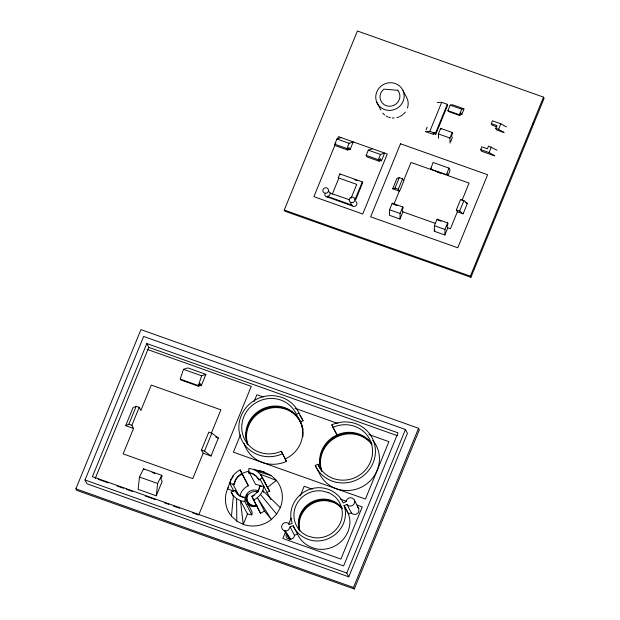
<?xml version="1.0" encoding="UTF-8"?>
<svg xmlns="http://www.w3.org/2000/svg" width="620" height="620" viewBox="0 0 620 620"><rect width="100%" height="100%" fill="white"/><g stroke="black" fill="none" stroke-linecap="round" stroke-linejoin="round"><path stroke-width="0.93" d="M389.554 209.746L389.422 215.287L399.985 219.038L402.915 211.862L402.109 210.343L403.178 207.731L402.775 206.972L392.22 203.221L389.554 209.746L400.109 213.497L399.985 219.038M447.787 227.811L444.858 234.988L434.302 231.237L434.426 225.696L437.092 219.17L447.656 222.921L448.051 223.681L446.989 226.292L447.787 227.811L450.43 228.749L457.358 211.792L456.359 209.893L460.621 199.454L463.923 200.632L467.395 203.406L463.132 213.846L457.358 211.792M444.858 234.988L444.989 229.447L447.656 222.921M270.886 499.689L260.191 479.462L258.865 480.058A12.927 12.33 -27.8 0 0 248.643 472.952L248.969 468.387C258.765 470.51 269.568 472.215 276.334 480.392A28.753 27.435 -27.8 0 1 280.302 507.679L276.644 514.112L271.436 519.467A28.753 27.435 -27.8 0 1 243.242 524.388L236.778 521.071L231.469 516.204L233.407 495.744L231.144 492.086L235.104 490.304A12.927 12.33 -27.8 0 0 245.326 497.411L245.357 499.185L252.169 512.112L251.821 514.902L247.496 513.972L240.483 500.666L236.592 498.674L233.407 495.744M139.461 477.028L138.12 489.358L156.279 495.814L162.145 481.453L160.898 479.082L162.122 476.09L161.704 475.3L143.546 468.844L139.461 477.028L157.619 483.484L156.279 495.814M251.821 514.902L244.807 501.588L245.326 497.411M248.643 472.952L248.822 471.557M233.856 491.087L229.912 483.6C230.772 477.64 234.779 472.479 240.203 469.921L248.341 485.755A14.376 13.717 -27.8 0 0 239.917 496.248M232.453 478.113L233.228 475.486M201.267 385.725L200.012 383.354L198.795 386.345L180.629 379.889L180.219 379.099L183.466 369.334L187.751 367.9L205.91 374.356L201.267 385.725L198.54 384.757M198.795 386.345L198.377 385.555L201.624 375.79L205.91 374.356M231.028 479.353L227.509 488.917A28.753 27.435 -27.8 0 0 231.469 516.204M350.067 149.73L348.874 147.467L347.804 150.071L347.006 148.552L349.076 143.313L353.214 141.895L350.067 149.73L348.324 149.11M75.888 488.816L140.942 329.615L418.554 428.288L419.353 429.807L354.307 589L76.694 490.335L75.888 488.816L353.501 587.481L354.307 589M85.002 479.996L143.654 336.459L405.433 429.497L407.433 433.295L348.781 576.84L87.009 483.802L85.002 479.996L346.774 573.035L348.781 576.84M146.8 343.55L92.411 476.656L343.627 565.944L398.017 432.838L146.8 343.55L148.808 347.355L397.296 435.666M95.147 478.671L148.808 347.355M203.159 453.204L211.025 456.002L218.356 438.053L211.846 433.163L208.824 432.094L201.485 450.043L203.159 453.204L192.766 478.632L123.148 453.887L133.54 428.459L125.674 425.661L133.006 407.712L136.183 406.271L139.206 407.348L140.88 410.51L151.264 385.082L220.883 409.828L211.203 433.496M125.674 425.661L128.844 424.219L136.183 406.271M133.54 428.459L131.874 425.297L139.206 407.348M284.255 210.025L357.407 31L543.507 97.139L544.112 98.285L470.952 277.31L284.851 211.172L284.255 210.025L470.355 276.171L470.952 277.31M211.025 456.002L204.515 451.112L211.846 433.163M347.804 150.071L335.598 145.731L334.792 144.212L336.931 138.996L341.062 137.578M335.862 142.91L313.898 196.664L362.731 214.016L387.26 154L338.427 136.64L337.327 139.329M332.258 194.238L338.652 178.583L338.249 177.824L339.853 173.91L362.289 181.885L362.692 182.644L355.516 200.213M240.513 434.76L233.399 452.166L365.436 499.092L388.903 441.649L368.931 434.55M254.029 401.69L256.874 394.723L263.229 396.986M351.044 198.307L356.733 184.388L338.249 177.824M355.113 199.454L362.289 181.885M381.424 160.882L380.215 158.604L379.153 161.216L378.347 159.689L380.486 154.473L384.617 153.062L381.424 160.882L378.804 159.952M247.496 513.972L243.242 524.388L240.483 500.666L244.807 501.588M393.816 204.538L399.288 191.154L392.685 188.805L396.947 178.374L399.249 177.645L402.55 178.816L403.55 180.715L411.014 162.456L446.431 174.995L446.966 173.685L447.966 175.592L469.084 183.094L461.978 200.485M392.685 188.805L394.987 188.077L399.249 177.645M399.288 191.154L398.28 189.255L402.55 178.816M399.869 190.588L403.899 180.738M426.087 129.789L427.164 127.154M425.367 131.556L429.823 131.363L441.688 102.316L447.291 104.307L447.718 105.113L435.844 134.16L433.047 133.168L433.768 134.54L434.488 132.781M400.109 213.497L402.775 206.972M435.844 134.16L435.418 133.354L447.291 104.307M438.526 138.237L438.41 133.92L440.673 128.387L452.189 132.478L452.608 133.285L451.484 136.051L452.329 137.663L450.717 141.616M450.174 105.129L461.691 109.221L464.093 108.88L461.83 114.413L460.986 112.801L459.854 115.568L448.338 111.468L447.911 110.662L450.174 105.129L452.577 104.788L463.21 108.562M431.125 168.059L430.598 169.361L433.062 162.463L448.896 168.09L450.097 170.368L447.966 175.592M285.006 533.154L282.836 538.462L340.915 559.101L362.235 506.92L357.043 505.052M288.618 524.311L291.152 518.119M300.188 496.008L304.164 486.282L312.364 489.196M450.074 143.197L449.926 138.012L452.189 132.478M459.854 115.568L459.428 114.762L461.691 109.221M446.431 174.995L448.896 168.09M434.302 231.237L434.953 229.64M494.636 155.868L481.515 151.202L480.663 149.591L481.794 146.824L487.397 148.816L488.521 146.049L496.969 150.195M496.946 126.891L492.148 125.186L491.296 123.574L492.427 120.807L500.828 123.791L506.47 126.945M463.132 213.846L459.653 211.063L463.923 200.632M503.332 132.331L496.612 129.944L495.768 128.332L496.899 125.566L491.296 123.574M494.706 155.728L489.064 152.574L491.327 147.041M504.207 132.478L498.565 129.324L500.828 123.791M346.774 573.035L405.433 429.497M470.355 276.171L543.507 97.139M353.501 587.481L418.554 428.288M379.153 161.216L366.947 156.875L366.141 155.357L368.311 150.149L372.45 148.73M157.619 483.484L161.704 475.3M228.424 487.312L227.509 488.917L233.655 491.102M264.438 511.019L257.424 497.713L271.436 519.467L264.438 511.019L260.594 513.368L253.572 500.061C258.997 497.504 262.996 492.342 263.864 486.375L259.594 486.026A12.927 12.33 -27.8 0 1 251.891 496.264L253.774 500.441M267.003 492.389L269.646 491.203L267.383 487.545L276.334 480.392L260.369 474.23L257.184 471.308L253.293 469.317M254.246 495.326L252.084 496.636L251.891 496.264M296.391 414.354L299.034 413.168L303.048 420.771L300.406 421.964L296.391 414.354A28.753 27.435 -27.8 0 0 259.059 401.086A28.753 27.435 -27.8 0 0 243.986 437.983A28.753 27.435 -27.8 0 0 281.317 451.252L286.448 461.389A31.651 30.202 -27.8 0 1 244.125 443.494M248.442 472.572A12.927 12.33 -27.8 0 1 258.664 479.679L262.632 477.888L269.646 491.203M315.255 465.45L317.897 464.256A28.753 27.435 -27.8 0 0 355.229 477.524A28.753 27.435 -27.8 0 0 370.303 440.626A28.753 27.435 -27.8 0 0 332.971 427.358L331.847 424.824A31.651 30.202 -27.8 0 1 372.946 439.433A31.651 30.202 -27.8 0 1 356.353 480.05A31.651 30.202 -27.8 0 1 315.255 465.45L319.261 473.052A31.651 30.202 -27.8 0 0 364.017 485.724A31.651 30.202 -27.8 0 0 372.806 440.332M290.075 526.892L293.128 525.752C296.654 533.998 304.823 539.439 313.557 540.756A27.636 26.373 -27.8 0 0 345.371 510.795L344.115 505.509L347.045 504.587A4.309 4.115 -27.8 0 0 349.889 506.044L351.005 505.99A4.309 4.115 -27.8 0 0 354.369 503.308L354.648 502.246A4.309 4.115 -27.8 0 0 353.78 499.209L352.013 497.984A4.309 4.115 -27.8 0 0 346.177 501.549L343.147 502.936C338.667 492.404 326.724 486.483 315.557 487.909A27.636 26.373 -27.8 0 0 290.881 517.855L292.19 523.373L289.431 524.435L288.409 523.342A4.309 4.115 -27.8 0 0 281.883 525.349C280.798 527.798 282.689 530.736 285.316 530.898A4.309 4.115 -27.8 0 0 288.471 529.929L290.075 526.892L294.485 535.254C294.384 540.656 285.239 540.361 286.014 534.773M294.485 535.254L297.538 534.115C301.064 542.368 309.233 547.809 317.967 549.126A27.636 26.373 -27.8 0 0 349.788 519.165L348.533 513.871L344.115 505.509M348.533 513.871L351.455 512.949A4.309 4.115 -27.8 0 0 354.307 514.406L355.415 514.36A4.309 4.115 -27.8 0 0 358.786 511.671L358.755 508.493L354.346 500.123M355.803 201.422A2.875 2.744 -27.8 0 1 356.361 205.282A2.875 2.744 -27.8 0 1 352.377 205.979L327.608 197.067L327.205 196.308L327.685 196.284A2.875 2.744 -27.8 0 0 330.111 193.068L349.455 199.733M327.608 197.067L327.344 197.083A2.875 2.744 -27.8 0 1 324.865 194.083M437.239 102.501L441.688 102.316M229.912 483.6L234.383 484.329A12.927 12.33 -27.8 0 1 242.087 474.091L240.203 469.921M234.383 484.329L232.957 484.212L238.499 494.721M257.184 471.308L271.033 475.525M460.063 113.778L461.83 114.413M447.911 110.662L459.428 114.762M495.768 128.332L498.565 129.324M438.41 133.92L449.926 138.012M429.823 131.363L435.418 133.354M480.663 149.591L489.064 152.574M426.211 131.851L432.93 134.238M430.396 168.981L446.229 174.615M437.526 172.19L440.246 173.15M336.931 138.996L349.076 143.313M368.311 150.149L380.486 154.473M334.792 144.212L347.006 148.552M366.141 155.357L378.347 159.689M465.752 202.825L467.395 203.406M394.987 188.077L398.28 189.255M456.359 209.893L459.653 211.063M354.609 179.777L357.306 180.73M394.382 204.608L397.017 205.546M438.371 220.247L441.014 221.185M402.915 211.862L435.426 223.417M434.426 225.696L444.989 229.447M327.205 196.308L351.788 205.042L352.183 205.801M147.142 349.362L251.263 386.369L198.702 514.995L192.363 512.748M295.058 408.301L337.947 423.538M183.466 369.334L201.624 375.79M180.219 379.099L198.377 385.555M215.737 437.115L218.356 438.053M340.636 499.224L346.107 501.169M128.844 424.219L131.874 425.297M201.485 450.043L204.515 451.112M152.133 472.541L154.853 473.51M98.2 479.283L108.159 482.817M117.211 486.041L123.55 488.289M126.271 489.257L132.602 491.505M145.282 496.015L155.24 499.55M164.292 502.774L168.826 504.378M173.352 505.99L179.684 508.245M351.788 205.042L351.439 204.732A2.875 2.744 -27.8 0 1 350.858 202.709M357.391 506.85L358.755 508.493M280.302 507.679L262.748 490.629L263.624 492.288M260.547 494.489L276.644 514.112M286.525 533.177L290.842 539.214M262.632 477.888L260.369 474.23L267.383 487.545M532.843 123.233L533.448 124.372M440.673 128.387L441.091 129.192M403.039 90.66A14.353 13.694 -27.8 0 1 388.228 110.352A14.353 13.694 -27.8 0 1 378.611 88.668A14.353 13.694 -27.8 0 1 403.039 90.66L407.053 98.27A14.353 13.694 -27.8 0 1 407.464 107.989M376.882 102.455L380.889 110.066M437.092 219.17L437.495 219.929M392.22 203.221L392.623 203.98M331.847 424.824L336.986 434.961L332.971 427.358M347.006 504.517L351.416 512.88M344.147 505.633L348.556 513.995M317.897 464.256L320.571 469.325M281.317 451.252L286.448 461.389M293.128 525.752L297.662 534.339M285.316 530.898L289.734 539.261L284.239 530.666M259.594 486.026L259.788 486.406A12.927 12.33 -27.8 0 1 259.245 488.816M249.248 472.363L255.634 484.483A14.376 13.717 -27.8 0 1 261.71 486.421M241.521 472.828L248.341 485.755M242.087 474.091L241.885 473.711A12.927 12.33 -27.8 0 0 234.182 483.949M252.65 497.914L260.594 513.368M235.104 490.304L235.306 490.683A12.927 12.33 -27.8 0 0 242.296 497.101M231.144 492.086L233.337 496.248M143.546 468.844L143.956 469.635M339.853 173.91L340.256 174.669M236.592 498.674L236.778 521.071M247.729 444.695A28.753 27.435 -27.8 0 1 271.552 407.107A28.753 27.435 -27.8 0 1 302.854 436.844M247.829 444.602A28.753 27.435 -27.8 0 1 268.29 408.627A28.753 27.435 -27.8 0 1 303.048 429.489M321.64 470.96A28.753 27.435 -27.8 0 1 335.683 436.55A28.753 27.435 -27.8 0 1 372.039 444.315M321.741 470.867A28.753 27.435 -27.8 0 1 335.676 437.534A28.753 27.435 -27.8 0 1 371.341 443.664M299.677 530.867A24.451 23.328 -27.8 0 1 312.015 502.836A24.451 23.328 -27.8 0 1 342.139 508.377M299.847 530.782A24.451 23.328 -27.8 0 1 327.376 500.828L333.421 502.409A24.451 23.328 -27.8 0 1 341.976 508.47M256.285 505.494A8.626 8.23 -27.8 0 1 247.171 494.489M256.68 506.253A8.626 8.23 -27.8 0 1 247.574 495.248M246.249 501.293A8.626 8.23 -27.8 0 1 257.904 491.993M257.246 505.827A8.626 8.23 -27.8 0 1 247.659 504.2M245.45 499.774A8.626 8.23 -27.8 0 1 249.256 491.505A8.626 8.23 -27.8 0 1 258.431 491.079M299.282 530.108A24.451 23.328 -27.8 0 1 311.612 502.076A24.451 23.328 -27.8 0 1 341.736 507.617M321.555 471.037A28.753 27.435 -27.8 0 1 334.87 436.015A28.753 27.435 -27.8 0 1 371.636 443.556M247.326 443.936A28.753 27.435 -27.8 0 1 264.221 408.2A28.753 27.435 -27.8 0 1 300.638 422.507A28.753 27.435 -27.8 0 1 285.324 458.862M299.964 415.446A31.651 30.202 -27.8 0 1 303.048 420.771M282.441 453.786A31.651 30.202 -27.8 0 1 241.343 439.177A31.651 30.202 -27.8 0 1 257.935 398.559A31.651 30.202 -27.8 0 1 299.034 413.168M241.095 474.036A28.753 27.435 -27.8 0 1 249.023 471.185M257.37 470.673A28.753 27.435 -27.8 0 1 264.562 472.207M258.959 489.591A12.927 12.33 -27.8 0 1 257.308 492.482M244.706 497.697A12.927 12.33 -27.8 0 1 243.079 497.349M405.325 112.057A14.353 13.694 -27.8 0 1 403.434 114.126M402.721 114.731A14.353 13.694 -27.8 0 1 400.365 116.273M399.528 116.684A14.353 13.694 -27.8 0 1 396.862 117.599M394.095 117.986A14.353 13.694 -27.8 0 1 392.243 117.955M390.414 117.684A14.353 13.694 -27.8 0 1 388.647 117.188M387.802 116.855A14.353 13.694 -27.8 0 1 386.183 116.025M384.702 114.995A14.353 13.694 -27.8 0 1 382.772 113.103M328.755 191.712A2.875 2.744 -27.8 0 1 330.313 193.138M400.505 143.778L370.651 216.829L457.762 247.791L487.614 174.739L400.505 143.778M397.815 90.295L383.827 89.148A10.059 9.602 -27.8 0 0 382.114 102.827A10.059 9.602 -27.8 0 0 396.095 103.966A10.059 9.602 -27.8 0 0 397.815 90.295M328.205 492.528L322.168 490.947A24.451 23.328 -27.8 0 0 294.988 508.268A24.451 23.328 -27.8 0 0 308.047 536.13L314.084 537.711A24.451 23.328 -27.8 0 0 341.263 520.389A24.451 23.328 -27.8 0 0 328.205 492.528M325.337 193.277A2.875 2.744 -27.8 0 0 328.305 189.333A2.875 2.744 -27.8 0 0 323.408 188.937A2.875 2.744 -27.8 0 0 325.337 193.277M351.734 202.662A2.875 2.744 -27.8 0 0 354.702 198.718A2.875 2.744 -27.8 0 0 349.812 198.315A2.875 2.744 -27.8 0 0 351.734 202.662"/></g></svg>
